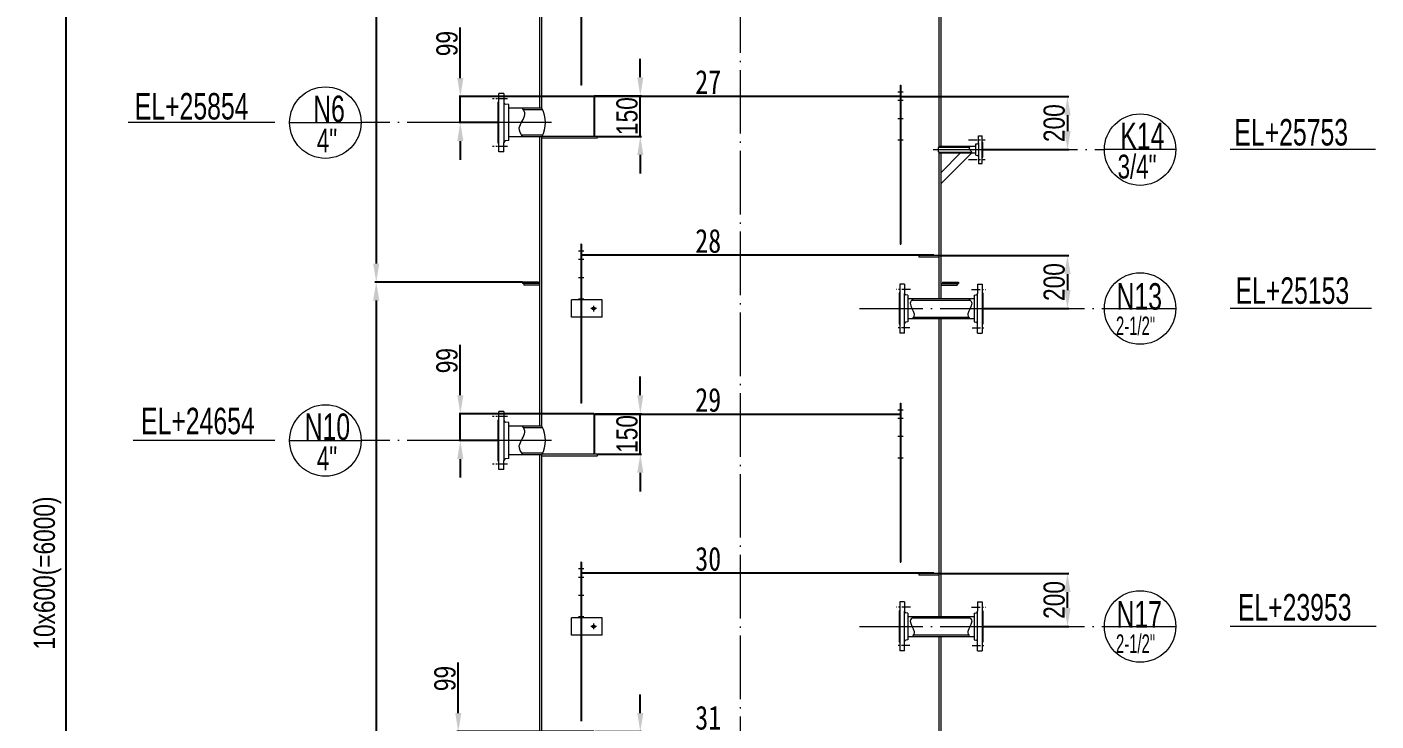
# Model space of a CAD drawing. Header units: millimetres. Extents: x 8160 to 405605, y -30951 to 80400.
# Drawn here: x 27023 to 32118, y 11732 to 14352 of the extents above; entities that cross this region are included whole.
import ezdxf

# ---------------------------------------------------------------- set-up
doc = ezdxf.new("R2010")
doc.units = ezdxf.units.MM
doc.linetypes.add('ACAD_ISO04W100', pattern=[30.5, 24, -3, 0.5, -3])
doc.linetypes.add('CENTER', pattern=[50.8, 31.75, -6.35, 6.35, -6.35])
doc.layers.get('Defpoints').update_dxf_attribs({"lineweight": 13})
for name, color, linetype, lineweight in [('CENTER', 1, 'CENTER', 13), ('DIM', 7, 'Continuous', 13), ('PROFILE', 4, 'Continuous', 15), ('SEE', 2, 'Continuous', 13)]:
    doc.layers.add(name, color=color, linetype=linetype, lineweight=lineweight)
doc.styles.add('HZDX', font='tcc_simp.shx', dxfattribs={"width": 0.8, "height": 80, "bigfont": 'hzdx.shx'})
doc.styles.add('图签', font='SimSun.ttf', dxfattribs={"height": 3})
doc.dimstyles.new('uni', dxfattribs={"dimtxt": 90, "dimasz": 70, "dimexe": 5, "dimexo": 0.625, "dimgap": 10, "dimtad": 1, "dimdec": 0, "dimdsep": 46, "dimtxsty": 'HZDX', "dimcen": 2.5, "dimadec": 0, "dimazin": 0, "dimtfac": 1, "dimtdec": 0, "dimtmove": 0, "dimatfit": 3, "dimfxl": 0, "dimarcsym": 0})

# ---------------------------------------------------------------- blocks, each defined once
blk = doc.blocks.new('*D38')
at = {"layer": 'Defpoints', "color": 0}
for p in [(26904.3, 27439.1), (28959.7, 27439.1), (28937.6, 7583.5)]:
    blk.add_point(p, dxfattribs=at)
at = {"layer": 'DIM', "color": 0, "lineweight": -2}
for p, q in [((28959.1, 27439.1), (26899.3, 27439.1)), ((26904.3, 7583.5), (26904.3, 27369.1))]:
    blk.add_line(p, q, dxfattribs=at)
at = {"layer": 'DIM', "color": 0}
blk.add_solid([(26892.7, 27369.1), (26916, 27369.1), (26904.3, 27439.1)], dxfattribs=at)
at = {"layer": 'DIM', "color": 0, "insert": (26854.3, 17476.3), "char_height": 80, "attachment_point": 5, "rotation": 90, "style": 'HZDX'}
blk.add_mtext('23120   S=8', dxfattribs=at)
blk = doc.blocks.new('_None')
blk = doc.blocks.new('*D50')
at = {"layer": 'Defpoints', "color": 0}
for p in [(29167.7, 11692.1), (29339.6, 11692.1), (29177.7, 11539.1)]:
    blk.add_point(p, dxfattribs=at)
at = {"layer": 'DIM', "color": 0, "lineweight": -2}
for p, q in [((29339.6, 11762.1), (29339.6, 11832.1)), ((29168.3, 11692.1), (29344.6, 11692.1)), ((29339.6, 11539.1), (29339.6, 11692.1)), ((29178.3, 11539.1), (29344.6, 11539.1)), ((29339.6, 11469.1), (29339.6, 11399.1))]:
    blk.add_line(p, q, dxfattribs=at)
at = {"layer": 'DIM', "color": 0}
for points in [[(29327.9, 11762.1), (29351.2, 11762.1), (29339.6, 11692.1)], [(29327.9, 11469.1), (29351.2, 11469.1), (29339.6, 11539.1)]]:
    blk.add_solid(points, dxfattribs=at)
at = {"layer": 'DIM', "color": 0, "insert": (29289.6, 11615.6), "char_height": 80, "attachment_point": 5, "rotation": 90, "style": 'HZDX'}
blk.add_mtext('150', dxfattribs=at)
blk = doc.blocks.new('*D51')
at = {"layer": 'Defpoints', "color": 0}
for p in [(29167.7, 12892.1), (29339.6, 12892.1), (29177.7, 12739.1)]:
    blk.add_point(p, dxfattribs=at)
at = {"layer": 'DIM', "color": 0, "lineweight": -2}
for p, q in [((29339.6, 12962.1), (29339.6, 13032.1)), ((29168.3, 12892.1), (29344.6, 12892.1)), ((29339.6, 12739.1), (29339.6, 12892.1)), ((29178.3, 12739.1), (29344.6, 12739.1)), ((29339.6, 12669.1), (29339.6, 12599.1))]:
    blk.add_line(p, q, dxfattribs=at)
at = {"layer": 'DIM', "color": 0}
for points in [[(29327.9, 12962.1), (29351.2, 12962.1), (29339.6, 12892.1)], [(29327.9, 12669.1), (29351.2, 12669.1), (29339.6, 12739.1)]]:
    blk.add_solid(points, dxfattribs=at)
at = {"layer": 'DIM', "color": 0, "insert": (29289.6, 12815.6), "char_height": 80, "attachment_point": 5, "rotation": 90, "style": 'HZDX'}
blk.add_mtext('150', dxfattribs=at)
blk = doc.blocks.new('*D52')
at = {"layer": 'Defpoints', "color": 0}
for p in [(29164.7, 14092.1), (29339.6, 14092.1), (29177.7, 13939.1)]:
    blk.add_point(p, dxfattribs=at)
at = {"layer": 'DIM', "color": 0, "lineweight": -2}
for p, q in [((29339.6, 14162.1), (29339.6, 14232.1)), ((29165.3, 14092.1), (29344.6, 14092.1)), ((29339.6, 13939.1), (29339.6, 14092.1)), ((29178.3, 13939.1), (29344.6, 13939.1)), ((29339.6, 13869.1), (29339.6, 13799.1))]:
    blk.add_line(p, q, dxfattribs=at)
at = {"layer": 'DIM', "color": 0}
for points in [[(29327.9, 14162.1), (29351.2, 14162.1), (29339.6, 14092.1)], [(29327.9, 13869.1), (29351.2, 13869.1), (29339.6, 13939.1)]]:
    blk.add_solid(points, dxfattribs=at)
at = {"layer": 'DIM', "color": 0, "insert": (29289.6, 14015.6), "char_height": 80, "attachment_point": 5, "rotation": 90, "style": 'HZDX'}
blk.add_mtext('150', dxfattribs=at)
blk = doc.blocks.new('*D54')
at = {"layer": 'Defpoints', "color": 0}
for p in [(27171.6, 15289.1), (28967.7, 15289.1), (30320.7, 9292.1)]:
    blk.add_point(p, dxfattribs=at)
at = {"layer": 'DIM', "color": 0, "lineweight": -2}
for p, q in [((28967.1, 15289.1), (27166.6, 15289.1)), ((27171.6, 9362.1), (27171.6, 15219.1)), ((30320.1, 9292.1), (27166.6, 9292.1))]:
    blk.add_line(p, q, dxfattribs=at)
at = {"layer": 'DIM', "color": 0}
for points in [[(27159.9, 15219.1), (27183.3, 15219.1), (27171.6, 15289.1)], [(27159.9, 9362.1), (27183.3, 9362.1), (27171.6, 9292.1)]]:
    blk.add_solid(points, dxfattribs=at)
at = {"layer": 'DIM', "color": 0, "insert": (27100.7, 12290.6), "char_height": 80, "attachment_point": 5, "rotation": 90, "style": 'HZDX'}
blk.add_mtext('10x600(=6000)', dxfattribs=at)
blk = doc.blocks.new('*D57')
at = {"layer": 'Defpoints', "color": 0}
for p in [(29164.7, 11692.1), (28652.1, 11591.1), (28802.7, 11591.1)]:
    blk.add_point(p, dxfattribs=at)
at = {"layer": 'DIM', "color": 0, "lineweight": -2}
for p, q in [((28652.1, 11762.1), (28652.1, 11952.7)), ((29164.1, 11692.1), (28647.1, 11692.1)), ((28652.1, 11591.1), (28652.1, 11692.1)), ((28802.1, 11591.1), (28647.1, 11591.1)), ((28652.1, 11521.1), (28652.1, 11451.1))]:
    blk.add_line(p, q, dxfattribs=at)
at = {"layer": 'DIM', "color": 0}
for points in [[(28640.5, 11762.1), (28663.8, 11762.1), (28652.1, 11692.1)], [(28640.5, 11521.1), (28663.8, 11521.1), (28652.1, 11591.1)]]:
    blk.add_solid(points, dxfattribs=at)
at = {"layer": 'DIM', "color": 0, "insert": (28602.1, 11892.4), "char_height": 80, "attachment_point": 5, "rotation": 90, "style": 'HZDX'}
blk.add_mtext('99', dxfattribs=at)
blk = doc.blocks.new('*D58')
at = {"layer": 'Defpoints', "color": 0}
for p in [(29164.7, 12892.1), (28659.8, 12791.1), (28802.7, 12791.1)]:
    blk.add_point(p, dxfattribs=at)
at = {"layer": 'DIM', "color": 0, "lineweight": -2}
for p, q in [((28659.8, 12962.1), (28659.8, 13152.7)), ((29164.1, 12892.1), (28654.8, 12892.1)), ((28659.8, 12791.1), (28659.8, 12892.1)), ((28802.1, 12791.1), (28654.8, 12791.1)), ((28659.8, 12721.1), (28659.8, 12651.1))]:
    blk.add_line(p, q, dxfattribs=at)
at = {"layer": 'DIM', "color": 0}
for points in [[(28648.1, 12962.1), (28671.4, 12962.1), (28659.8, 12892.1)], [(28648.1, 12721.1), (28671.4, 12721.1), (28659.8, 12791.1)]]:
    blk.add_solid(points, dxfattribs=at)
at = {"layer": 'DIM', "color": 0, "insert": (28609.8, 13092.4), "char_height": 80, "attachment_point": 5, "rotation": 90, "style": 'HZDX'}
blk.add_mtext('99', dxfattribs=at)
blk = doc.blocks.new('*D59')
at = {"layer": 'Defpoints', "color": 0}
for p in [(29164.4, 14089.1), (28659.8, 13991.1), (28802.7, 13991.1)]:
    blk.add_point(p, dxfattribs=at)
at = {"layer": 'DIM', "color": 0, "lineweight": -2}
for p, q in [((28659.8, 14159.1), (28659.8, 14349.7)), ((29163.8, 14089.1), (28654.8, 14089.1)), ((28659.8, 13991.1), (28659.8, 14089.1)), ((28802.1, 13991.1), (28654.8, 13991.1)), ((28659.8, 13921.1), (28659.8, 13851.1))]:
    blk.add_line(p, q, dxfattribs=at)
at = {"layer": 'DIM', "color": 0}
for points in [[(28648.1, 14159.1), (28671.4, 14159.1), (28659.8, 14089.1)], [(28648.1, 13921.1), (28671.4, 13921.1), (28659.8, 13991.1)]]:
    blk.add_solid(points, dxfattribs=at)
at = {"layer": 'DIM', "color": 0, "insert": (28609.8, 14289.4), "char_height": 80, "attachment_point": 5, "rotation": 90, "style": 'HZDX'}
blk.add_mtext('99', dxfattribs=at)
blk = doc.blocks.new('*D62')
at = {"layer": 'Defpoints', "color": 0}
for p in [(30467.7, 12289.1), (30952.9, 12289.1), (30632.7, 12089.1)]:
    blk.add_point(p, dxfattribs=at)
at = {"layer": 'DIM', "color": 0, "lineweight": -2}
for p, q in [((30468.3, 12289.1), (30957.9, 12289.1)), ((30952.9, 12159.1), (30952.9, 12219.1)), ((30633.3, 12089.1), (30957.9, 12089.1))]:
    blk.add_line(p, q, dxfattribs=at)
at = {"layer": 'DIM', "color": 0}
for points in [[(30941.3, 12219.1), (30964.6, 12219.1), (30952.9, 12289.1)], [(30941.3, 12159.1), (30964.6, 12159.1), (30952.9, 12089.1)]]:
    blk.add_solid(points, dxfattribs=at)
at = {"layer": 'DIM', "color": 0, "insert": (30902.9, 12189.1), "char_height": 80, "attachment_point": 5, "rotation": 90, "style": 'HZDX'}
blk.add_mtext('200', dxfattribs=at)
blk = doc.blocks.new('*D63')
at = {"layer": 'Defpoints', "color": 0}
for p in [(30467.7, 13489.1), (30632.7, 13289.1), (30952.9, 13289.1)]:
    blk.add_point(p, dxfattribs=at)
at = {"layer": 'DIM', "color": 0, "lineweight": -2}
for p, q in [((30468.3, 13489.1), (30957.9, 13489.1)), ((30952.9, 13419.1), (30952.9, 13359.1)), ((30633.3, 13289.1), (30957.9, 13289.1))]:
    blk.add_line(p, q, dxfattribs=at)
at = {"layer": 'DIM', "color": 0}
for points in [[(30941.3, 13419.1), (30964.6, 13419.1), (30952.9, 13489.1)], [(30941.3, 13359.1), (30964.6, 13359.1), (30952.9, 13289.1)]]:
    blk.add_solid(points, dxfattribs=at)
at = {"layer": 'DIM', "color": 0, "insert": (30902.9, 13389.1), "char_height": 80, "attachment_point": 5, "rotation": 90, "style": 'HZDX'}
blk.add_mtext('200', dxfattribs=at)
blk = doc.blocks.new('*D64')
at = {"layer": 'Defpoints', "color": 0}
for p in [(30320.7, 14089.1), (30632.7, 13889.1), (30952.9, 13889.1)]:
    blk.add_point(p, dxfattribs=at)
at = {"layer": 'DIM', "color": 0, "lineweight": -2}
for p, q in [((30321.3, 14089.1), (30957.9, 14089.1)), ((30952.9, 14019.1), (30952.9, 13959.1)), ((30633.3, 13889.1), (30957.9, 13889.1))]:
    blk.add_line(p, q, dxfattribs=at)
at = {"layer": 'DIM', "color": 0}
for points in [[(30941.3, 14019.1), (30964.6, 14019.1), (30952.9, 14089.1)], [(30941.3, 13959.1), (30964.6, 13959.1), (30952.9, 13889.1)]]:
    blk.add_solid(points, dxfattribs=at)
at = {"layer": 'DIM', "color": 0, "insert": (30902.9, 13989.1), "char_height": 80, "attachment_point": 5, "rotation": 90, "style": 'HZDX'}
blk.add_mtext('200', dxfattribs=at)
blk = doc.blocks.new('*D86')
at = {"layer": 'Defpoints', "color": 0}
for p in [(29545.2, 29694), (26632.1, 7564.1), (28947, 7564.1)]:
    blk.add_point(p, dxfattribs=at)
at = {"layer": 'DIM', "color": 0, "lineweight": -2}
for p, q in [((29544.6, 29694), (26627.1, 29694)), ((26632.1, 29624), (26632.1, 7564.1))]:
    blk.add_line(p, q, dxfattribs=at)
at = {"layer": 'DIM', "color": 0}
blk.add_solid([(26620.4, 29624), (26643.7, 29624), (26632.1, 29694)], dxfattribs=at)
at = {"layer": 'DIM', "color": 0, "insert": (26582.1, 18594.1), "char_height": 80, "attachment_point": 5, "rotation": 90, "style": 'HZDX'}
blk.add_mtext('41103', dxfattribs=at)
blk = doc.blocks.new('*D574')
at = {"layer": 'Defpoints', "color": 0}
for p in [(28894.7, 16939.1), (28342.2, 13389.1), (28894.7, 13389.1)]:
    blk.add_point(p, dxfattribs=at)
at = {"layer": 'DIM', "color": 0, "lineweight": -2}
for p, q in [((28894.1, 16939.1), (28337.2, 16939.1)), ((28342.2, 16869.1), (28342.2, 13459.1)), ((28894.1, 13389.1), (28337.2, 13389.1))]:
    blk.add_line(p, q, dxfattribs=at)
at = {"layer": 'DIM', "color": 0}
for points in [[(28330.5, 16869.1), (28353.9, 16869.1), (28342.2, 16939.1)], [(28330.5, 13459.1), (28353.9, 13459.1), (28342.2, 13389.1)]]:
    blk.add_solid(points, dxfattribs=at)
at = {"layer": 'DIM', "color": 0, "insert": (28292.2, 15164.1), "char_height": 80, "attachment_point": 5, "rotation": 90, "style": 'HZDX'}
blk.add_mtext('3550', dxfattribs=at)
blk = doc.blocks.new('*D575')
at = {"layer": 'Defpoints', "color": 0}
for p in [(28894.7, 13389.1), (28342.2, 9594.1), (28894.7, 9594.1)]:
    blk.add_point(p, dxfattribs=at)
at = {"layer": 'DIM', "color": 0, "lineweight": -2}
for p, q in [((28894.1, 13389.1), (28337.2, 13389.1)), ((28342.2, 13319.1), (28342.2, 9664.1)), ((28894.1, 9594.1), (28337.2, 9594.1))]:
    blk.add_line(p, q, dxfattribs=at)
at = {"layer": 'DIM', "color": 0}
for points in [[(28330.5, 13319.1), (28353.9, 13319.1), (28342.2, 13389.1)], [(28330.5, 9664.1), (28353.9, 9664.1), (28342.2, 9594.1)]]:
    blk.add_solid(points, dxfattribs=at)
at = {"layer": 'DIM', "color": 0, "insert": (28282.4, 11109.8), "char_height": 80, "attachment_point": 5, "rotation": 90, "style": 'HZDX'}
blk.add_mtext('3795', dxfattribs=at)

msp = doc.modelspace()

# ---------------------------------------------------------------- linework, layer by layer
at = {"layer": 'CENTER', "color": 7, "linetype": 'ACAD_ISO04W100', "ltscale": 10}
for p, q in [((29717.7, 8154.4), (29717.7, 28312.6)), ((29004.1, 13991.1), (28285.2, 13991.1)), ((30446, 13889.1), (31092.2, 13889.1)), ((30167.1, 13289.1), (31092.2, 13289.1)), ((29004.1, 12791.1), (28285.2, 12791.1)), ((30167.1, 12089.1), (31092.2, 12089.1)), ((30167.1, 12089.1), (31092.2, 12089.1))]:
    msp.add_line(p, q, dxfattribs=at)
at = {"layer": 'CENTER', "color": 7}
for p, q in [((28838.5, 14081.1), (28780.8, 14081.1)), ((30579.6, 13926.6), (30642.6, 13926.6)), ((28838.5, 13901.1), (28780.8, 13901.1)), ((30579.6, 13851.6), (30642.6, 13851.6)), ((30359.5, 13361.6), (30307, 13361.6)), ((30590.9, 13361.6), (30643.4, 13361.6)), ((29163.7, 13278.6), (29163.7, 13299.7)), ((29174.3, 13289.1), (29153.2, 13289.1)), ((30357.4, 13216.6), (30307, 13216.6)), ((30593, 13216.6), (30643.4, 13216.6)), ((28838.5, 12881.1), (28780.8, 12881.1)), ((28838.5, 12701.1), (28780.8, 12701.1)), ((30359.5, 12161.6), (30307, 12161.6)), ((30590.9, 12161.6), (30643.4, 12161.6)), ((29174.3, 12089.1), (29153.2, 12089.1)), ((29163.7, 12078.6), (29163.7, 12099.7)), ((30357.4, 12016.6), (30307, 12016.6)), ((30593, 12016.6), (30643.4, 12016.6))]:
    msp.add_line(p, q, dxfattribs=at)
at = {"layer": 'PROFILE', "color": 7}
for p, q in [((28959.7, 14045.1), (28959.7, 15786.1)), ((28967.7, 14045.1), (28967.7, 15786.1)), ((29114.7, 14732.1), (29114.7, 14132.1)), ((29117.7, 14732.1), (29117.7, 14132.1)), ((29117.7, 14732.1), (29117.7, 14132.1)), ((30467.7, 13901.6), (30467.7, 14451.1)), ((30475.7, 13901.6), (30475.7, 14451.1)), ((29117.7, 14132.1), (29114.7, 14132.1)), ((30320.7, 14132.1), (30320.7, 13532.1)), ((30320.7, 14132.1), (30323.7, 14132.1)), ((30320.7, 14132.1), (30320.7, 13532.1)), ((30323.7, 14132.1), (30323.7, 13532.1)), ((28802.7, 13913.1), (28802.7, 14069.1)), ((28804.7, 14069.1), (28802.7, 14069.1)), ((28804.7, 13881.1), (28804.7, 14101.1)), ((28824.7, 14101.1), (28804.7, 14101.1)), ((28824.7, 14101.1), (28824.7, 14066.4)), ((28824.7, 14066.4), (28824.7, 13915.8)), ((29164.7, 13939.1), (29164.7, 14092.1)), ((29164.7, 14092.1), (30320.7, 14092.1)), ((29164.7, 14089.1), (30320.7, 14089.1)), ((29167.7, 13939.1), (29167.7, 14089.1)), ((30312.2, 14107.3), (30332.2, 14107.3)), ((30312.2, 14075.4), (30332.2, 14075.4)), ((28842.7, 14058.9), (28830, 14060.5)), ((28842.7, 13923.3), (28842.7, 14058.9)), ((28967.7, 14045.1), (28842.7, 14045.1)), ((28970.8, 14039.1), (28898.5, 14039.1)), ((30312.2, 14006.9), (30332.2, 14006.9)), ((28804.7, 13913.1), (28802.7, 13913.1)), ((28824.7, 13881.1), (28824.7, 13915.8)), ((28842.7, 13923.3), (28830, 13921.8)), ((28967.7, 13937.1), (28842.7, 13937.1)), ((28970.8, 13943.1), (28892, 13943.1)), ((28959.7, 12845.1), (28959.7, 13937.1)), ((28967.7, 12845.1), (28967.7, 13937.1)), ((28967.7, 13933.1), (29177.7, 13933.1)), ((29177.7, 13939.1), (28968.8, 13939.1)), ((29177.7, 13933.1), (29177.7, 13939.1)), ((30312.2, 13926.1), (30332.2, 13926.1)), ((30606.7, 13910.4), (30613.2, 13911.2)), ((30606.7, 13867.8), (30606.7, 13910.4)), ((30616.7, 13915.2), (30616.7, 13941.6)), ((30616.7, 13941.6), (30630.7, 13941.6)), ((30616.7, 13915.2), (30616.7, 13863.1)), ((30630.7, 13836.6), (30630.7, 13941.6)), ((30630.7, 13917.1), (30632.7, 13917.1)), ((30632.7, 13861.1), (30632.7, 13917.1)), ((28824.7, 13881.1), (28804.7, 13881.1)), ((30465.8, 13898.1), (30583.7, 13898.1)), ((30465.8, 13880.1), (30591.1, 13880.1)), ((30467.7, 13901.6), (30606.7, 13901.6)), ((30467.7, 13327.1), (30467.7, 13876.6)), ((30467.7, 13876.6), (30606.7, 13876.6)), ((30475.7, 13327.1), (30475.7, 13876.6)), ((30475.7, 13760.6), (30591.7, 13876.6)), ((30475.7, 13803), (30549.3, 13876.6)), ((30606.7, 13867.8), (30613.2, 13867)), ((30616.7, 13863.1), (30616.7, 13836.6)), ((30630.7, 13861.1), (30632.7, 13861.1)), ((30616.7, 13836.6), (30630.7, 13836.6)), ((29106.2, 13507.3), (29126.2, 13507.3)), ((29117.7, 13532.1), (29114.7, 13532.1)), ((29114.7, 13532.1), (29114.7, 12932.1)), ((29117.7, 13532.1), (29117.7, 12932.1)), ((29117.7, 13532.1), (29117.7, 12932.1)), ((30320.7, 13532.1), (30323.7, 13532.1)), ((29106.2, 13475.4), (29126.2, 13475.4)), ((30447.7, 13492.1), (29117.7, 13492.1)), ((30467.7, 13489.1), (29117.7, 13489.1)), ((30392.7, 13483.1), (30392.7, 13489.1)), ((30467.7, 13483.1), (30392.7, 13483.1)), ((30447.7, 13489.1), (30447.7, 13492.1)), ((29106.2, 13406.9), (29126.2, 13406.9)), ((28894.7, 13389.1), (28894.7, 13383.1)), ((28954.7, 13389.1), (28894.7, 13389.1)), ((28959.7, 13383.1), (28894.7, 13383.1)), ((28899.7, 13383.1), (28899.7, 13377.1)), ((28959.7, 13377.1), (28899.7, 13377.1)), ((28954.7, 13389.1), (28954.7, 13383.1)), ((30319.7, 13381.6), (30319.7, 13196.6)), ((30337.7, 13381.6), (30319.7, 13381.6)), ((30337.7, 13381.6), (30337.7, 13346.4)), ((30475.7, 13383.1), (30540.7, 13383.1)), ((30475.7, 13377.1), (30535.7, 13377.1)), ((30480.7, 13389.1), (30480.7, 13383.1)), ((30480.7, 13389.1), (30540.7, 13389.1)), ((30535.7, 13383.1), (30535.7, 13377.1)), ((30540.7, 13389.1), (30540.7, 13383.1)), ((30612.7, 13381.6), (30612.7, 13346.4)), ((30612.7, 13381.6), (30630.7, 13381.6)), ((30630.7, 13381.6), (30630.7, 13196.6)), ((29079.7, 13256.1), (29079.7, 13322.1)), ((29114.7, 13322.1), (29079.7, 13322.1)), ((29106.2, 13326.1), (29126.2, 13326.1)), ((29195.7, 13322.1), (29117.7, 13322.1)), ((29195.7, 13256.1), (29195.7, 13322.1)), ((30317.7, 13348.1), (30317.7, 13230.1)), ((30319.7, 13348.1), (30317.7, 13348.1)), ((30337.7, 13231.8), (30337.7, 13346.4)), ((30349.7, 13339.6), (30343, 13340.5)), ((30349.7, 13339.6), (30349.7, 13238.6)), ((30349.7, 13327.1), (30600.7, 13327.1)), ((30365.4, 13321.1), (30585, 13321.1)), ((30600.7, 13339.6), (30607.4, 13340.5)), ((30600.7, 13339.6), (30600.7, 13238.6)), ((30612.7, 13231.8), (30612.7, 13346.4)), ((30630.7, 13348.1), (30632.7, 13348.1)), ((30632.7, 13348.1), (30632.7, 13230.1)), ((29114.7, 13256.1), (29079.7, 13256.1)), ((29195.7, 13256.1), (29117.7, 13256.1)), ((30349.7, 13251.1), (30600.7, 13251.1)), ((30371.1, 13257.1), (30579.3, 13257.1)), ((30467.7, 12127.1), (30467.7, 13251.1)), ((30475.7, 12127.1), (30475.7, 13251.1)), ((30319.7, 13230.1), (30317.7, 13230.1)), ((30337.7, 13196.6), (30319.7, 13196.6)), ((30337.7, 13196.6), (30337.7, 13231.8)), ((30349.7, 13238.6), (30343, 13237.8)), ((30600.7, 13238.6), (30607.4, 13237.8)), ((30612.7, 13196.6), (30612.7, 13231.8)), ((30612.7, 13196.6), (30630.7, 13196.6)), ((30630.7, 13230.1), (30632.7, 13230.1)), ((28804.7, 12681.1), (28804.7, 12901.1)), ((28824.7, 12901.1), (28804.7, 12901.1)), ((28824.7, 12901.1), (28824.7, 12866.4)), ((29117.7, 12932.1), (29114.7, 12932.1)), ((29164.7, 12739.1), (29164.7, 12892.1)), ((29164.7, 12892.1), (30320.7, 12892.1)), ((30312.2, 12907.3), (30332.2, 12907.3)), ((30320.7, 12932.1), (30320.7, 12332.1)), ((30320.7, 12932.1), (30323.7, 12932.1)), ((30320.7, 12932.1), (30320.7, 12332.1)), ((30323.7, 12932.1), (30323.7, 12332.1)), ((28802.7, 12713.1), (28802.7, 12869.1)), ((28804.7, 12869.1), (28802.7, 12869.1)), ((28824.7, 12866.4), (28824.7, 12715.8)), ((28842.7, 12858.9), (28830, 12860.5)), ((28842.7, 12723.3), (28842.7, 12858.9)), ((28967.7, 12845.1), (28842.7, 12845.1)), ((29164.7, 12889.1), (30320.7, 12889.1)), ((29167.7, 12739.1), (29167.7, 12889.1)), ((30312.2, 12875.4), (30332.2, 12875.4)), ((28970.8, 12839.1), (28898.5, 12839.1)), ((30312.2, 12806.9), (30332.2, 12806.9)), ((28970.8, 12743.1), (28892, 12743.1)), ((29177.7, 12739.1), (28968.8, 12739.1)), ((29177.7, 12733.1), (29177.7, 12739.1)), ((28804.7, 12713.1), (28802.7, 12713.1)), ((28824.7, 12681.1), (28824.7, 12715.8)), ((28842.7, 12723.3), (28830, 12721.8)), ((28967.7, 12737.1), (28842.7, 12737.1)), ((28959.7, 11645.1), (28959.7, 12737.1)), ((28967.7, 11645.1), (28967.7, 12737.1)), ((28967.7, 12733.1), (29177.7, 12733.1)), ((30312.2, 12726.1), (30332.2, 12726.1)), ((28824.7, 12681.1), (28804.7, 12681.1)), ((29117.7, 12332.1), (29114.7, 12332.1)), ((29114.7, 12332.1), (29114.7, 11732.1)), ((29117.7, 12332.1), (29117.7, 11732.1)), ((29117.7, 12332.1), (29117.7, 11732.1)), ((30320.7, 12332.1), (30323.7, 12332.1)), ((29106.2, 12307.3), (29126.2, 12307.3)), ((30447.7, 12292.1), (29117.7, 12292.1)), ((30467.7, 12289.1), (29117.7, 12289.1)), ((30392.7, 12283.1), (30392.7, 12289.1)), ((30467.7, 12283.1), (30392.7, 12283.1)), ((30447.7, 12289.1), (30447.7, 12292.1)), ((29106.2, 12275.4), (29126.2, 12275.4)), ((29106.2, 12206.9), (29126.2, 12206.9)), ((30319.7, 12181.6), (30319.7, 11996.6)), ((30337.7, 12181.6), (30319.7, 12181.6)), ((30337.7, 12181.6), (30337.7, 12146.4)), ((30612.7, 12181.6), (30612.7, 12146.4)), ((30612.7, 12181.6), (30630.7, 12181.6)), ((30630.7, 12181.6), (30630.7, 11996.6)), ((30317.7, 12148.1), (30317.7, 12030.1)), ((30319.7, 12148.1), (30317.7, 12148.1)), ((30337.7, 12031.8), (30337.7, 12146.4)), ((30349.7, 12139.6), (30343, 12140.5)), ((30349.7, 12139.6), (30349.7, 12038.6)), ((30349.7, 12127.1), (30600.7, 12127.1)), ((30600.7, 12139.6), (30607.4, 12140.5)), ((30600.7, 12139.6), (30600.7, 12038.6)), ((30612.7, 12031.8), (30612.7, 12146.4)), ((30630.7, 12148.1), (30632.7, 12148.1)), ((30632.7, 12148.1), (30632.7, 12030.1)), ((29079.7, 12056.1), (29079.7, 12122.1)), ((29114.7, 12122.1), (29079.7, 12122.1)), ((29106.2, 12126.1), (29126.2, 12126.1)), ((29195.7, 12122.1), (29117.7, 12122.1)), ((29195.7, 12056.1), (29195.7, 12122.1)), ((30365.4, 12121.1), (30585, 12121.1)), ((29114.7, 12056.1), (29079.7, 12056.1)), ((29195.7, 12056.1), (29117.7, 12056.1)), ((30319.7, 12030.1), (30317.7, 12030.1)), ((30337.7, 11996.6), (30337.7, 12031.8)), ((30349.7, 12038.6), (30343, 12037.8)), ((30349.7, 12051.1), (30600.7, 12051.1)), ((30371.1, 12057.1), (30579.3, 12057.1)), ((30467.7, 11501.6), (30467.7, 12051.1)), ((30475.7, 11501.6), (30475.7, 12051.1)), ((30600.7, 12038.6), (30607.4, 12037.8)), ((30612.7, 11996.6), (30612.7, 12031.8)), ((30630.7, 12030.1), (30632.7, 12030.1)), ((30337.7, 11996.6), (30319.7, 11996.6)), ((30612.7, 11996.6), (30630.7, 11996.6))]:
    msp.add_line(p, q, dxfattribs=at)
for centre in [(29163.7, 13289.1), (29163.7, 12089.1)]:
    msp.add_circle(centre, 5.5, dxfattribs=at)
for centre, radius, start, end in [((28830.7, 14066.4), 6, 180, 263), ((28870.5, 13991.1), 111.2, 330.9553, 29.0447), ((28830.7, 13915.8), 6, 97, 180), ((30612.7, 13915.2), 4, 277, 0), ((30486.7, 13889.1), 22.7, 146.6192, 213.3808), ((30612.7, 13863.1), 4, 0, 83), ((30343.7, 13346.4), 6, 180, 263), ((30606.7, 13346.4), 6, 277, 0), ((30343.7, 13231.8), 6, 97, 180), ((30606.7, 13231.8), 6, 0, 83), ((28830.7, 12866.4), 6, 180, 263), ((28870.5, 12791.1), 111.2, 330.9553, 29.0447), ((28830.7, 12715.8), 6, 97, 180), ((30343.7, 12146.4), 6, 180, 263), ((30606.7, 12146.4), 6, 277, 0), ((30343.7, 12031.8), 6, 97, 180), ((30606.7, 12031.8), 6, 0, 83)]:
    msp.add_arc(centre, radius, start, end, dxfattribs=at)
at = {"layer": 'SEE', "color": 7}
for p, q in [((27959.7, 13991.1), (27405.7, 13991.1)), ((28015.2, 13991.1), (28285.2, 13991.1)), ((31362.2, 13889.1), (31092.2, 13889.1)), ((32116.2, 13889.1), (31567, 13889.1)), ((31092.2, 13289.1), (31362.2, 13289.1)), ((32101.4, 13289.1), (31567, 13289.1)), ((27959.7, 12791.1), (27424.3, 12791.1)), ((28015.2, 12791.1), (28285.2, 12791.1)), ((31092.2, 12089.1), (31362.2, 12089.1)), ((32118.2, 12089.1), (31567, 12089.1))]:
    msp.add_line(p, q, dxfattribs=at)
for centre in [(28150.2, 13991.1), (31227.2, 13889.1), (31227.2, 13289.1), (28150.2, 12791.1), (31227.2, 12089.1)]:
    msp.add_circle(centre, 135, dxfattribs=at)
for points, knots in [([(28896.3, 13937.1), (28887.9, 13948.2), (28871.9, 13975.9), (28911.4, 14014), (28900, 14037.7), (28894.6, 14045.1)], [12.395084, 12.395084, 12.395084, 12.395084, 50.161566, 105.436844, 131.48549, 131.48549, 131.48549, 131.48549]), ([(30590.8, 13876.6), (30591.3, 13877.6), (30592, 13881.7), (30580.4, 13889.7), (30582.8, 13897.4), (30585.6, 13901.6)], [12.143915, 12.143915, 12.143915, 12.143915, 16.134836, 28.584537, 42.326751, 42.326751, 42.326751, 42.326751]), ([(30371.9, 13327.1), (30365, 13321.5), (30350.3, 13305.3), (30379, 13275.8), (30371.7, 13257.1), (30367.9, 13251.1)], [11.365916, 11.365916, 11.365916, 11.365916, 35.013583, 76.814193, 97.229832, 97.229832, 97.229832, 97.229832]), ([(30578.5, 13327.1), (30585.4, 13321.5), (30600.1, 13305.3), (30571.4, 13275.8), (30578.7, 13257.1), (30582.5, 13251.1)], [11.365916, 11.365916, 11.365916, 11.365916, 35.013583, 76.814193, 97.229832, 97.229832, 97.229832, 97.229832]), ([(28896.3, 12737.1), (28887.9, 12748.2), (28871.9, 12775.9), (28911.4, 12814), (28900, 12837.7), (28894.6, 12845.1)], [12.395084, 12.395084, 12.395084, 12.395084, 50.161566, 105.436844, 131.48549, 131.48549, 131.48549, 131.48549]), ([(30371.9, 12127.1), (30365, 12121.5), (30350.3, 12105.3), (30379, 12075.8), (30371.7, 12057.1), (30367.9, 12051.1)], [11.365916, 11.365916, 11.365916, 11.365916, 35.013583, 76.814193, 97.229832, 97.229832, 97.229832, 97.229832]), ([(30578.5, 12127.1), (30585.4, 12121.5), (30600.1, 12105.3), (30571.4, 12075.8), (30578.7, 12057.1), (30582.5, 12051.1)], [11.365916, 11.365916, 11.365916, 11.365916, 35.013583, 76.814193, 97.229832, 97.229832, 97.229832, 97.229832])]:
    msp.add_open_spline(points, degree=3, knots=knots, dxfattribs=at)

# ---------------------------------------------------------------- texts
for s, height, style, width, p in [('27', 90, '图签', 0.8, (29547.1, 14099.7)), ('EL+25854', 100, 'HZDX', 0.7, (27430.3, 14002.8)), ('N6', 100, 'HZDX', 0.7, (28104, 13993)), ('4"', 90, 'HZDX', 0.7, (28118, 13878.7)), ('K14', 100, 'HZDX', 0.7, (31152.4, 13891)), ('EL+25753', 100, 'HZDX', 0.7, (31583.1, 13904.6)), ('3/4"', 90, 'HZDX', 0.7, (31142.2, 13780)), ('28', 90, '图签', 0.8, (29547.1, 13499.7)), ('EL+25153', 100, 'HZDX', 0.7, (31587.5, 13307)), ('N13', 100, 'HZDX', 0.7, (31138.2, 13285)), ('2-1/2"', 70, 'HZDX', 0.6, (31136, 13189.1)), ('29', 90, '图签', 0.8, (29547.1, 12899.7)), ('EL+24654', 100, 'HZDX', 0.7, (27453.8, 12814.7)), ('N10', 100, 'HZDX', 0.7, (28071.8, 12793)), ('4"', 90, 'HZDX', 0.7, (28118, 12678.7)), ('30', 90, '图签', 0.8, (29547.1, 12299.7)), ('N17', 100, 'HZDX', 0.7, (31138.2, 12085)), ('EL+23953', 100, 'HZDX', 0.7, (31596.3, 12111.5)), ('2-1/2"', 70, 'HZDX', 0.6, (31136, 11989.1)), ('31', 90, '图签', 0.8, (29547.1, 11699.7))]:
    msp.add_text(s, height=height, dxfattribs=dict(at, style=style, width=width)).set_placement(p)

# ---------------------------------------------------------------- dimensions: what is measured, and where the dimension line sits
at = {"layer": 'DIM', "color": 7}
for base, p1, p2, text, override, picture, middle in [((26632.1, 7564.1), (29545.2, 29694), (28947, 7564.1), '41103', {"dimblk2": 'None', "dimsah": 1, "dimse2": 1}, '*D86', (26582.1, 18594.1)), ((26904.3, 27439.1), (28937.6, 7583.5), (28959.7, 27439.1), '23120   S=8', {"dimblk1": 'None', "dimsah": 1, "dimse1": 1}, '*D38', (26854.3, 17476.3))]:
    dim = msp.add_linear_dim(base=base, p1=p1, p2=p2, angle=90, text=text, dimstyle='uni', override=override, dxfattribs=at)
    dim.commit()
    dim.dimension.update_dxf_attribs({"geometry": picture, "text_midpoint": middle})
for base, p1, p2, text, picture, middle in [((28342.2, 13389.1), (28894.7, 16939.1), (28894.7, 13389.1), '3550', '*D574', (28292.2, 15164.1)), ((27171.6, 15289.1), (30320.7, 9292.1), (28967.7, 15289.1), '10x600(=6000)', '*D54', (27100.7, 12290.6)), ((30952.9, 13889.1), (30320.7, 14089.1), (30632.7, 13889.1), '200', '*D64', (30902.9, 13989.1)), ((30952.9, 13289.1), (30467.7, 13489.1), (30632.7, 13289.1), '200', '*D63', (30902.9, 13389.1)), ((30952.9, 12289.1), (30632.7, 12089.1), (30467.7, 12289.1), '200', '*D62', (30902.9, 12189.1))]:
    dim = msp.add_linear_dim(base=base, p1=p1, p2=p2, angle=90, text=text, dimstyle='uni', dxfattribs=at)
    dim.commit()
    dim.dimension.update_dxf_attribs({"geometry": picture, "text_midpoint": middle})
for base, p1, p2, text, picture, middle in [((28659.8, 13991.1), (29164.4, 14089.1), (28802.7, 13991.1), '99', '*D59', (28659.8, 14289.4)), ((29339.6, 14092.1), (29177.7, 13939.1), (29164.7, 14092.1), '150', '*D52', (29339.6, 14015.6)), ((28659.8, 12791.1), (29164.7, 12892.1), (28802.7, 12791.1), '99', '*D58', (28659.8, 13092.4)), ((29339.6, 12892.1), (29177.7, 12739.1), (29167.7, 12892.1), '150', '*D51', (29339.6, 12815.6)), ((28652.1, 11591.1), (29164.7, 11692.1), (28802.7, 11591.1), '99', '*D57', (28652.1, 11892.4)), ((29339.6, 11692.1), (29177.7, 11539.1), (29167.7, 11692.1), '150', '*D50', (29339.6, 11615.6))]:
    dim = msp.add_linear_dim(base=base, p1=p1, p2=p2, angle=90, text=text, dimstyle='uni', dxfattribs=at)
    dim.commit()
    dim.dimension.update_dxf_attribs({"geometry": picture, "text_midpoint": middle, "dimtype": 160})
dim = msp.add_linear_dim(base=(28342.2, 9594.1), p1=(28894.7, 13389.1), p2=(28894.7, 9594.1), angle=90, text='3795', dimstyle='uni', override={"dimtmove": 2}, dxfattribs=at)
dim.commit()
dim.dimension.update_dxf_attribs({"geometry": '*D575', "text_midpoint": (28282.4, 11109.8), "dimtype": 160})

doc.saveas('drawing.dxf')
